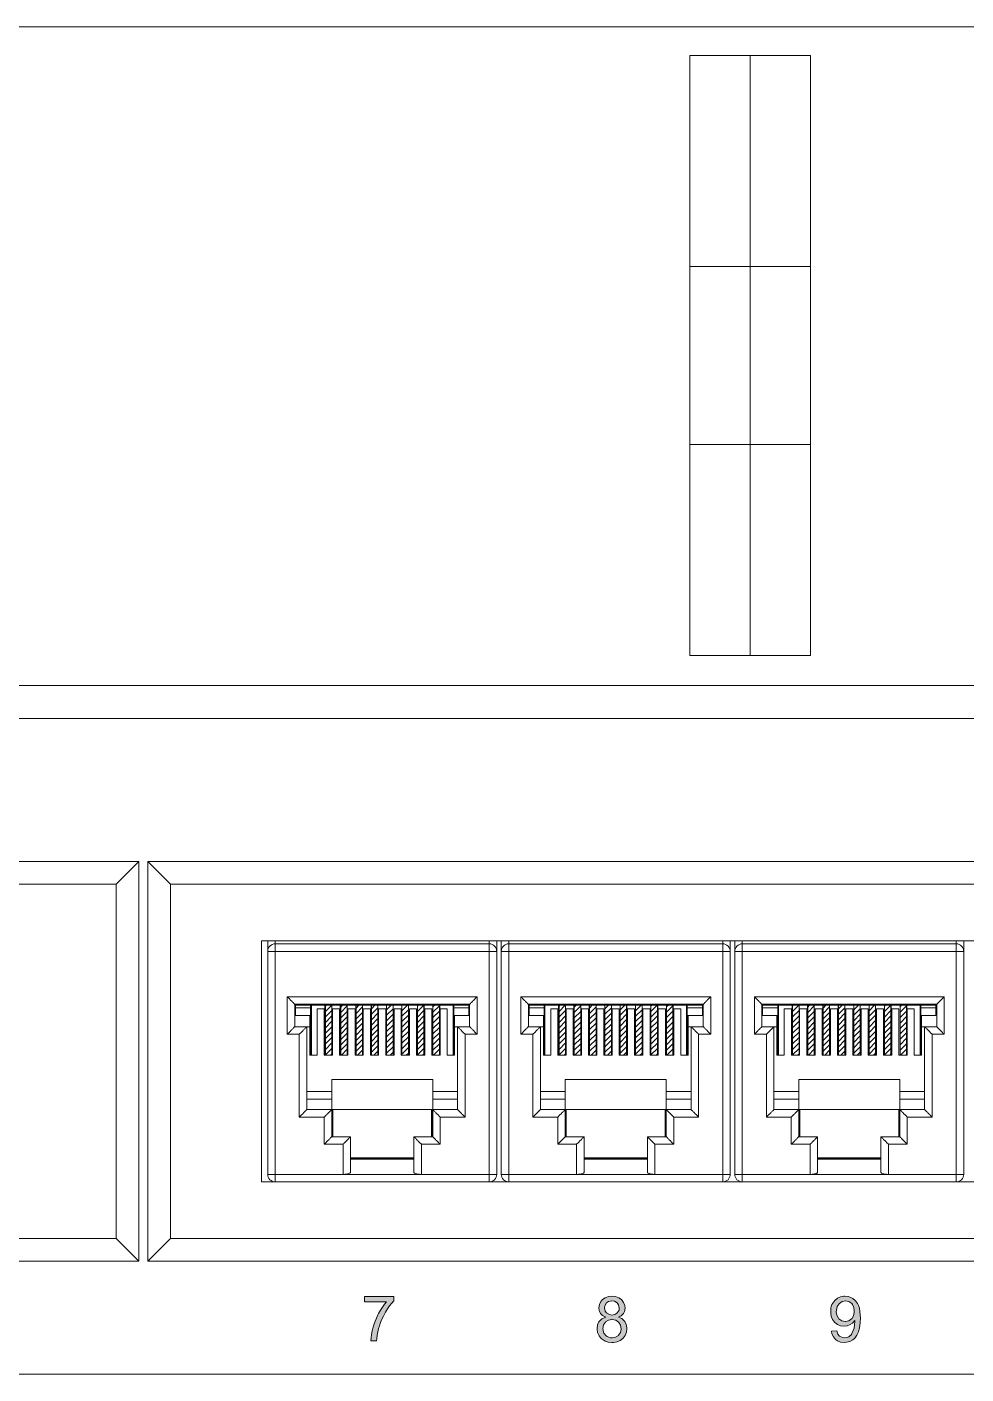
# Model space of a CAD drawing. Header units: metres. Extents: x -42301 to 31628, y -23013 to 30697.
# Drawn here: x -11118 to -10193, y 8387 to 9713 of the extents above; entities that cross this region are included whole.
import ezdxf

# ---------------------------------------------------------------- set-up
doc = ezdxf.new("R2010")
doc.units = ezdxf.units.M
doc.header["$LTSCALE"] = 0.01
doc.header["$MEASUREMENT"] = 0
doc.layers.get('0').update_dxf_attribs({"lineweight": 15})
doc.layers.add('1U - Gestion Cable', color=250, linetype='Continuous', lineweight=5)
doc.layers.add('1U - Patch Panel nº', color=250, linetype='Continuous', lineweight=5)
pattern_1 = [(45, (22532.18873, 105.91026), (-0.166441777, 0.166441777), [])]
pattern_2 = [(45, (22546.55273, 105.91026), (-0.166441777, 0.166441777), [])]
pattern_3 = [(45, (22560.91672, 105.91026), (-0.166441777, 0.166441777), [])]

# ---------------------------------------------------------------- blocks, each defined once
blk = doc.blocks.new('1U - Patch Panel 24P RJ45')
at = {"layer": '1U - Patch Panel nº', "lineweight": 5}
h = blk.add_hatch(dxfattribs=at)
h.set_pattern_fill('ANSI31', color=250, scale=0.074137, style=0)
h.set_pattern_definition(pattern_1)
h.paths.add_polyline_path([(23173.589, 717.034), (23173.276, 717.034), (23173.193, 717.026), (23173.193, 713.968), (23173.589, 713.968)])
h = blk.add_hatch(dxfattribs=at)
h.set_pattern_fill('ANSI31', color=250, scale=0.074137, style=0)
h.set_pattern_definition(pattern_1)
h.paths.add_polyline_path([(23174.532, 717.034), (23174.2, 717.034), (23174.135, 717.029), (23174.135, 713.968), (23174.532, 713.968)])
h.paths.add_polyline_path([(23175.471, 717.034), (23175.073, 717.034), (23175.073, 713.968), (23175.471, 713.968)])
h.paths.add_polyline_path([(23176.415, 717.034), (23176.017, 717.034), (23176.017, 713.968), (23176.415, 713.968)])
h.paths.add_polyline_path([(23177.353, 717.034), (23176.954, 717.034), (23176.954, 713.968), (23177.353, 713.968)])
h.paths.add_polyline_path([(23177.898, 713.968), (23178.298, 713.968), (23178.298, 717.034), (23177.898, 717.034)])
h.paths.add_polyline_path([(23178.846, 713.968), (23179.244, 713.968), (23179.244, 717.034), (23178.846, 717.034)])
h = blk.add_hatch(dxfattribs=at)
h.set_pattern_fill('ANSI31', color=250, scale=0.074137, style=0)
h.set_pattern_definition(pattern_1)
h.paths.add_polyline_path([(23179.805, 713.968), (23180.202, 713.968), (23180.202, 717.033), (23180.177, 717.034), (23179.805, 717.034)])
h = blk.add_hatch(dxfattribs=at)
h.set_pattern_fill('ANSI31', color=250, scale=0.074137, style=0)
h.set_pattern_definition(pattern_2)
h.paths.add_polyline_path([(23187.953, 717.034), (23187.64, 717.034), (23187.557, 717.026), (23187.557, 713.968), (23187.953, 713.968)])
h = blk.add_hatch(dxfattribs=at)
h.set_pattern_fill('ANSI31', color=250, scale=0.074137, style=0)
h.set_pattern_definition(pattern_2)
h.paths.add_polyline_path([(23188.896, 717.034), (23188.564, 717.034), (23188.499, 717.029), (23188.499, 713.968), (23188.896, 713.968)])
h.paths.add_polyline_path([(23189.835, 717.034), (23189.437, 717.034), (23189.437, 713.968), (23189.835, 713.968)])
h.paths.add_polyline_path([(23190.779, 717.034), (23190.381, 717.034), (23190.381, 713.968), (23190.779, 713.968)])
h.paths.add_polyline_path([(23191.717, 717.034), (23191.318, 717.034), (23191.318, 713.968), (23191.717, 713.968)])
h.paths.add_polyline_path([(23192.262, 713.968), (23192.662, 713.968), (23192.662, 717.034), (23192.262, 717.034)])
h.paths.add_polyline_path([(23193.21, 713.968), (23193.608, 713.968), (23193.608, 717.034), (23193.21, 717.034)])
h = blk.add_hatch(dxfattribs=at)
h.set_pattern_fill('ANSI31', color=250, scale=0.074137, style=0)
h.set_pattern_definition(pattern_2)
h.paths.add_polyline_path([(23194.169, 713.968), (23194.566, 713.968), (23194.566, 717.033), (23194.541, 717.034), (23194.169, 717.034)])
h = blk.add_hatch(dxfattribs=at)
h.set_pattern_fill('ANSI31', color=250, scale=0.074137, style=0)
h.set_pattern_definition(pattern_3)
h.paths.add_polyline_path([(23202.317, 717.034), (23202.004, 717.034), (23201.921, 717.026), (23201.921, 713.968), (23202.317, 713.968)])
h = blk.add_hatch(dxfattribs=at)
h.set_pattern_fill('ANSI31', color=250, scale=0.074137, style=0)
h.set_pattern_definition(pattern_3)
h.paths.add_polyline_path([(23203.26, 717.034), (23202.928, 717.034), (23202.863, 717.029), (23202.863, 713.968), (23203.26, 713.968)])
h.paths.add_polyline_path([(23204.199, 717.034), (23203.801, 717.034), (23203.801, 713.968), (23204.199, 713.968)])
h.paths.add_polyline_path([(23205.143, 717.034), (23204.745, 717.034), (23204.745, 713.968), (23205.143, 713.968)])
h.paths.add_polyline_path([(23206.081, 717.034), (23205.682, 717.034), (23205.682, 713.968), (23206.081, 713.968)])
h.paths.add_polyline_path([(23206.626, 713.968), (23207.026, 713.968), (23207.026, 717.034), (23206.626, 717.034)])
h.paths.add_polyline_path([(23207.574, 713.968), (23207.972, 713.968), (23207.972, 717.034), (23207.574, 717.034)])
h = blk.add_hatch(dxfattribs=at)
h.set_pattern_fill('ANSI31', color=250, scale=0.074137, style=0)
h.set_pattern_definition(pattern_3)
h.paths.add_polyline_path([(23208.533, 713.968), (23208.93, 713.968), (23208.93, 717.033), (23208.905, 717.034), (23208.533, 717.034)])
blk.add_hatch(color=250, dxfattribs=at).paths.add_polyline_path([(23176.953, 698.808), (23176.826, 698.652), (23176.702, 698.479), (23176.582, 698.287), (23176.465, 698.082), (23176.422, 698.001), (23176.328, 697.802), (23176.246, 697.6), (23176.171, 697.395), (23176.113, 697.186), (23176.071, 697.017), (23176.025, 696.789), (23175.996, 696.581), (23175.983, 696.392), (23176.334, 696.392), (23176.344, 696.522), (23176.373, 696.743), (23176.412, 696.955), (23176.465, 697.157), (23176.513, 697.32), (23176.585, 697.522), (23176.67, 697.724), (23176.764, 697.922), (23176.868, 698.121), (23176.891, 698.167), (23177.015, 698.372), (23177.142, 698.561), (23177.266, 698.727), (23177.393, 698.87), (23177.393, 699.137), (23175.595, 699.137), (23175.595, 698.808)])
h = blk.add_hatch(color=250, dxfattribs=at)
h.paths.add_polyline_path([(23190.81, 699.142), (23190.591, 699.122), (23190.393, 699.054), (23190.23, 698.936), (23190.132, 698.826), (23190.041, 698.64), (23190.012, 698.425), (23190.028, 698.272), (23190.113, 698.08), (23190.227, 697.966), (23190.429, 697.858), (23190.383, 697.845), (23190.188, 697.754), (23190.038, 697.611), (23190.009, 697.569), (23189.927, 697.38), (23189.898, 697.155), (23189.901, 697.116), (23189.934, 696.904), (23190.018, 696.715), (23190.152, 696.549), (23190.214, 696.494), (23190.386, 696.39), (23190.585, 696.325), (23190.816, 696.305), (23190.907, 696.308), (23191.126, 696.344), (23191.314, 696.426), (23191.477, 696.546), (23191.5, 696.569), (23191.627, 696.738), (23191.705, 696.93), (23191.731, 697.145), (23191.728, 697.191), (23191.692, 697.406), (23191.598, 697.591), (23191.569, 697.627), (23191.412, 697.764), (23191.207, 697.858), (23191.37, 697.94), (23191.516, 698.08), (23191.578, 698.2), (23191.617, 698.415), (23191.601, 698.568), (23191.526, 698.764), (23191.396, 698.933), (23191.233, 699.047), (23191.038, 699.119)])
h.paths.add_polyline_path([(23190.813, 698.862), (23190.96, 698.842), (23191.135, 698.735), (23191.217, 698.624), (23191.282, 698.349), (23191.142, 698.116), (23191.028, 698.034), (23190.816, 697.989), (23190.663, 698.012), (23190.487, 698.116), (23190.406, 698.226), (23190.345, 698.508), (23190.487, 698.738), (23190.601, 698.819)], flags=16)
h.paths.add_polyline_path([(23191.044, 697.666), (23191.233, 697.538), (23191.344, 697.357), (23191.381, 697.133), (23191.337, 696.914), (23191.218, 696.733), (23191.034, 696.621), (23190.772, 696.577), (23190.48, 696.674), (23190.296, 696.903), (23190.248, 697.162), (23190.292, 697.38), (23190.413, 697.559), (23190.595, 697.673), (23190.822, 697.715)], flags=16)
h = blk.add_hatch(color=250, dxfattribs=at)
h.paths.add_polyline_path([(23205.137, 699.141), (23205.079, 699.141), (23204.867, 699.102), (23204.678, 699.018), (23204.515, 698.884), (23204.45, 698.809), (23204.346, 698.633), (23204.284, 698.431), (23204.265, 698.203), (23204.268, 698.116), (23204.304, 697.897), (23204.382, 697.705), (23204.502, 697.542), (23204.512, 697.533), (23204.681, 697.399), (23204.874, 697.321), (23205.085, 697.295), (23205.271, 697.314), (23205.47, 697.396), (23205.613, 697.497), (23205.75, 697.66), (23205.75, 697.591), (23205.74, 697.389), (23205.701, 697.174), (23205.658, 697.031), (23205.574, 696.849), (23205.538, 696.8), (23205.378, 696.657), (23205.316, 696.624), (23205.102, 696.585), (23204.984, 696.598), (23204.802, 696.689), (23204.714, 696.803), (23204.642, 697.025), (23204.313, 696.995), (23204.346, 696.832), (23204.434, 696.64), (23204.564, 696.487), (23204.675, 696.406), (23204.87, 696.328), (23205.095, 696.305), (23205.242, 696.315), (23205.447, 696.367), (23205.632, 696.468), (23205.75, 696.572), (23205.877, 696.741), (23205.974, 696.95), (23206.023, 697.112), (23206.059, 697.314), (23206.082, 697.542), (23206.092, 697.796), (23206.085, 697.976), (23206.066, 698.213), (23206.03, 698.415), (23205.974, 698.581), (23205.922, 698.689), (23205.795, 698.861), (23205.632, 698.995), (23205.551, 699.044), (23205.352, 699.119)])
h.paths.add_polyline_path([(23205.18, 698.861), (23205.385, 698.816), (23205.557, 698.689), (23205.6, 698.633), (23205.685, 698.448), (23205.711, 698.22), (23205.707, 698.145), (23205.662, 697.93), (23205.561, 697.761), (23205.551, 697.754), (23205.378, 697.634), (23205.161, 697.593), (23204.948, 697.64), (23204.758, 697.773), (23204.646, 697.972), (23204.613, 698.194), (23204.62, 698.295), (23204.672, 698.503), (23204.793, 698.689), (23204.978, 698.819)], flags=16)
at = {"color": 250, "linetype": 'Continuous', "lineweight": 5}
for p, q in [((23468.04, 734.668), (23057.508, 734.668)), ((23161.716, 725.864), (23061.539, 725.864)), ((23161.716, 725.864), (23160.326, 724.474)), ((23161.716, 701.306), (23161.716, 725.864)), ((23262.45, 725.864), (23162.272, 725.864)), ((23162.272, 725.864), (23162.272, 701.306)), ((23162.272, 725.864), (23163.662, 724.474)), ((23160.326, 724.474), (23062.929, 724.474)), ((23160.326, 702.696), (23160.326, 724.474)), ((23261.059, 724.474), (23163.662, 724.474)), ((23163.662, 724.474), (23163.662, 702.696)), ((23255.453, 720.999), (23169.269, 720.999)), ((23169.269, 720.999), (23169.269, 706.171)), ((23169.64, 706.635), (23169.64, 720.999)), ((23170.103, 706.171), (23170.103, 720.999)), ((23170.103, 720.813), (23183.262, 720.813)), ((23183.262, 706.171), (23183.262, 720.999)), ((23183.726, 706.635), (23183.726, 720.999)), ((23184.004, 706.635), (23184.004, 720.999)), ((23184.467, 706.171), (23184.467, 720.999)), ((23184.467, 720.813), (23197.626, 720.813)), ((23197.626, 706.171), (23197.626, 720.999)), ((23198.09, 706.635), (23198.09, 720.999)), ((23198.368, 706.635), (23198.368, 720.999)), ((23198.831, 706.171), (23198.831, 720.999)), ((23198.831, 720.813), (23211.99, 720.813)), ((23211.99, 706.171), (23211.99, 720.999)), ((23212.454, 706.635), (23212.454, 720.999)), ((23169.64, 720.35), (23183.726, 720.35)), ((23184.004, 720.35), (23198.09, 720.35)), ((23198.368, 720.35), (23212.454, 720.35)), ((23170.844, 717.558), (23182.521, 717.558)), ((23170.844, 715.253), (23170.844, 717.558)), ((23182.521, 717.558), (23182.521, 715.253)), ((23185.208, 717.558), (23196.885, 717.558)), ((23185.208, 715.253), (23185.208, 717.558)), ((23196.885, 717.558), (23196.885, 715.253)), ((23199.572, 717.558), (23211.249, 717.558)), ((23199.572, 715.253), (23199.572, 717.558)), ((23211.249, 717.558), (23211.249, 715.253)), ((23171.308, 717.095), (23182.058, 717.095)), ((23171.308, 717.095), (23171.308, 717.094)), ((23171.308, 715.716), (23171.308, 717.094)), ((23171.308, 717.034), (23182.057, 717.034)), ((23171.308, 716.82), (23171.354, 716.82)), ((23171.354, 716.41), (23171.354, 717.034)), ((23172.281, 716.874), (23171.354, 716.874)), ((23172.281, 713.968), (23172.281, 717.034)), ((23172.327, 717.034), (23172.327, 713.968)), ((23172.684, 713.968), (23172.684, 716.822)), ((23172.684, 716.822), (23173.119, 716.822)), ((23173.119, 716.818), (23172.684, 716.818)), ((23173.119, 713.968), (23173.119, 716.822)), ((23173.159, 717.034), (23173.159, 713.968)), ((23173.193, 717.034), (23173.193, 713.968)), ((23173.276, 717.034), (23173.193, 717.026)), ((23173.589, 717.034), (23173.589, 713.968)), ((23173.629, 713.968), (23173.629, 716.822)), ((23173.629, 716.822), (23174.065, 716.822)), ((23174.065, 716.818), (23173.629, 716.818)), ((23174.065, 713.968), (23174.065, 716.822)), ((23174.107, 717.034), (23174.107, 713.968)), ((23174.135, 717.034), (23174.135, 713.968)), ((23174.2, 717.034), (23174.135, 717.029)), ((23174.532, 717.034), (23174.532, 713.968)), ((23174.574, 713.968), (23174.574, 716.822)), ((23174.574, 716.822), (23175.01, 716.822)), ((23175.01, 716.818), (23174.574, 716.818)), ((23175.01, 713.968), (23175.01, 716.822)), ((23175.058, 717.034), (23175.058, 713.968)), ((23175.073, 717.034), (23175.073, 713.968)), ((23175.471, 717.034), (23175.471, 713.968)), ((23175.52, 713.968), (23175.52, 716.822)), ((23175.52, 716.822), (23175.955, 716.822)), ((23175.955, 716.818), (23175.52, 716.818)), ((23175.955, 713.968), (23175.955, 716.822)), ((23176.005, 717.034), (23176.005, 713.968)), ((23176.017, 717.034), (23176.017, 713.968)), ((23176.415, 717.034), (23176.415, 713.968)), ((23176.465, 713.968), (23176.465, 716.822)), ((23176.465, 716.822), (23176.9, 716.822)), ((23176.9, 716.818), (23176.465, 716.818)), ((23176.9, 713.968), (23176.9, 716.822)), ((23176.954, 717.034), (23176.954, 713.968)), ((23177.353, 717.034), (23177.353, 713.968)), ((23177.356, 717.034), (23177.356, 713.968)), ((23177.41, 713.968), (23177.41, 716.822)), ((23177.41, 716.822), (23177.846, 716.822)), ((23177.846, 716.818), (23177.41, 716.818)), ((23177.846, 713.968), (23177.846, 716.822)), ((23177.898, 717.034), (23177.898, 713.968)), ((23178.298, 717.034), (23178.298, 713.968)), ((23178.302, 717.034), (23178.302, 713.968)), ((23178.355, 713.968), (23178.355, 716.822)), ((23178.355, 716.822), (23178.791, 716.822)), ((23178.791, 716.818), (23178.355, 716.818)), ((23178.791, 713.968), (23178.791, 716.822)), ((23178.846, 717.034), (23178.846, 713.968)), ((23179.244, 717.034), (23179.244, 713.968)), ((23179.264, 717.034), (23179.264, 713.968)), ((23179.301, 713.968), (23179.301, 716.822)), ((23179.301, 716.822), (23179.736, 716.822)), ((23179.736, 716.818), (23179.301, 716.818)), ((23179.736, 713.968), (23179.736, 716.822)), ((23179.805, 717.034), (23179.805, 713.968)), ((23180.202, 717.033), (23180.177, 717.034)), ((23180.202, 717.036), (23180.202, 717.033)), ((23180.202, 717.034), (23180.202, 713.968)), ((23180.224, 717.034), (23180.224, 713.968)), ((23180.246, 713.968), (23180.246, 716.822)), ((23180.246, 716.822), (23180.681, 716.822)), ((23180.681, 716.818), (23180.246, 716.818)), ((23180.681, 713.968), (23180.681, 716.822)), ((23181.038, 713.968), (23181.038, 717.034)), ((23181.084, 713.968), (23181.084, 717.034)), ((23181.084, 716.874), (23182.011, 716.874)), ((23182.011, 716.41), (23182.011, 717.034)), ((23182.057, 716.82), (23182.011, 716.82)), ((23182.058, 717.095), (23182.057, 717.094)), ((23182.057, 717.094), (23182.057, 715.716)), ((23185.672, 717.095), (23196.422, 717.095)), ((23185.672, 717.095), (23185.672, 717.094)), ((23185.672, 715.716), (23185.672, 717.094)), ((23185.672, 717.034), (23196.421, 717.034)), ((23185.672, 716.82), (23185.718, 716.82)), ((23185.718, 716.41), (23185.718, 717.034)), ((23186.645, 716.874), (23185.718, 716.874)), ((23186.645, 713.968), (23186.645, 717.034)), ((23186.691, 717.034), (23186.691, 713.968)), ((23187.048, 713.968), (23187.048, 716.822)), ((23187.048, 716.822), (23187.483, 716.822)), ((23187.483, 716.818), (23187.048, 716.818)), ((23187.483, 713.968), (23187.483, 716.822)), ((23187.523, 717.034), (23187.523, 713.968)), ((23187.557, 717.034), (23187.557, 713.968)), ((23187.64, 717.034), (23187.557, 717.026)), ((23187.953, 717.034), (23187.953, 713.968)), ((23187.993, 713.968), (23187.993, 716.822)), ((23187.993, 716.822), (23188.429, 716.822)), ((23188.429, 716.818), (23187.993, 716.818)), ((23188.429, 713.968), (23188.429, 716.822)), ((23188.471, 717.034), (23188.471, 713.968)), ((23188.499, 717.034), (23188.499, 713.968)), ((23188.564, 717.034), (23188.499, 717.029)), ((23188.896, 717.034), (23188.896, 713.968)), ((23188.938, 713.968), (23188.938, 716.822)), ((23188.938, 716.822), (23189.374, 716.822)), ((23189.374, 716.818), (23188.938, 716.818)), ((23189.374, 713.968), (23189.374, 716.822)), ((23189.422, 717.034), (23189.422, 713.968)), ((23189.437, 717.034), (23189.437, 713.968)), ((23189.835, 717.034), (23189.835, 713.968)), ((23189.884, 713.968), (23189.884, 716.822)), ((23189.884, 716.822), (23190.319, 716.822)), ((23190.319, 716.818), (23189.884, 716.818)), ((23190.319, 713.968), (23190.319, 716.822)), ((23190.369, 717.034), (23190.369, 713.968)), ((23190.381, 717.034), (23190.381, 713.968)), ((23190.779, 717.034), (23190.779, 713.968)), ((23190.829, 713.968), (23190.829, 716.822)), ((23190.829, 716.822), (23191.264, 716.822)), ((23191.264, 716.818), (23190.829, 716.818)), ((23191.264, 713.968), (23191.264, 716.822)), ((23191.318, 717.034), (23191.318, 713.968)), ((23191.717, 717.034), (23191.717, 713.968)), ((23191.72, 717.034), (23191.72, 713.968)), ((23191.774, 716.822), (23192.21, 716.822)), ((23191.774, 713.968), (23191.774, 716.822)), ((23192.21, 716.818), (23191.774, 716.818)), ((23192.21, 713.968), (23192.21, 716.822)), ((23192.262, 717.034), (23192.262, 713.968)), ((23192.662, 717.034), (23192.662, 713.968)), ((23192.666, 717.034), (23192.666, 713.968)), ((23192.719, 713.968), (23192.719, 716.822)), ((23192.719, 716.822), (23193.155, 716.822)), ((23193.155, 716.818), (23192.719, 716.818)), ((23193.155, 713.968), (23193.155, 716.822)), ((23193.21, 717.034), (23193.21, 713.968)), ((23193.608, 717.034), (23193.608, 713.968)), ((23193.628, 717.034), (23193.628, 713.968)), ((23193.665, 713.968), (23193.665, 716.822)), ((23193.665, 716.822), (23194.1, 716.822)), ((23194.1, 716.818), (23193.665, 716.818)), ((23194.1, 713.968), (23194.1, 716.822)), ((23194.169, 717.034), (23194.169, 713.968)), ((23194.566, 717.033), (23194.541, 717.034)), ((23194.566, 717.036), (23194.566, 717.033)), ((23194.566, 717.034), (23194.566, 713.968)), ((23194.588, 717.034), (23194.588, 713.968)), ((23194.61, 713.968), (23194.61, 716.822)), ((23194.61, 716.822), (23195.045, 716.822)), ((23195.045, 716.818), (23194.61, 716.818)), ((23195.045, 713.968), (23195.045, 716.822)), ((23195.402, 713.968), (23195.402, 717.034)), ((23195.448, 713.968), (23195.448, 717.034)), ((23195.448, 716.874), (23196.375, 716.874)), ((23196.375, 716.41), (23196.375, 717.034)), ((23196.421, 716.82), (23196.375, 716.82)), ((23196.422, 717.095), (23196.421, 717.094)), ((23196.421, 717.094), (23196.421, 715.716)), ((23200.035, 717.095), (23210.786, 717.095)), ((23200.035, 717.095), (23200.036, 717.094)), ((23200.036, 715.716), (23200.036, 717.094)), ((23200.036, 717.034), (23210.785, 717.034)), ((23200.036, 716.82), (23200.082, 716.82)), ((23200.082, 716.41), (23200.082, 717.034)), ((23201.009, 716.874), (23200.082, 716.874)), ((23201.009, 713.968), (23201.009, 717.034)), ((23201.055, 717.034), (23201.055, 713.968)), ((23201.412, 713.968), (23201.412, 716.822)), ((23201.412, 716.822), (23201.847, 716.822)), ((23201.847, 716.818), (23201.412, 716.818)), ((23201.847, 713.968), (23201.847, 716.822)), ((23201.887, 717.034), (23201.887, 713.968)), ((23201.921, 717.034), (23201.921, 713.968)), ((23202.004, 717.034), (23201.921, 717.026)), ((23202.317, 717.034), (23202.317, 713.968)), ((23202.357, 716.822), (23202.793, 716.822)), ((23202.357, 713.968), (23202.357, 716.822)), ((23202.793, 716.818), (23202.357, 716.818)), ((23202.793, 713.968), (23202.793, 716.822)), ((23202.835, 717.034), (23202.835, 713.968)), ((23202.863, 717.034), (23202.863, 713.968)), ((23202.928, 717.034), (23202.863, 717.029)), ((23203.26, 717.034), (23203.26, 713.968)), ((23203.302, 713.968), (23203.302, 716.822)), ((23203.302, 716.822), (23203.738, 716.822)), ((23203.738, 716.818), (23203.302, 716.818)), ((23203.738, 713.968), (23203.738, 716.822)), ((23203.786, 717.034), (23203.786, 713.968)), ((23203.801, 717.034), (23203.801, 713.968)), ((23204.199, 717.034), (23204.199, 713.968)), ((23204.248, 713.968), (23204.248, 716.822)), ((23204.248, 716.822), (23204.683, 716.822)), ((23204.683, 716.818), (23204.248, 716.818)), ((23204.683, 713.968), (23204.683, 716.822)), ((23204.733, 717.034), (23204.733, 713.968)), ((23204.745, 717.034), (23204.745, 713.968)), ((23205.143, 717.034), (23205.143, 713.968)), ((23205.193, 713.968), (23205.193, 716.822)), ((23205.193, 716.822), (23205.628, 716.822)), ((23205.628, 716.818), (23205.193, 716.818)), ((23205.628, 713.968), (23205.628, 716.822)), ((23205.682, 717.034), (23205.682, 713.968)), ((23206.081, 717.034), (23206.081, 713.968)), ((23206.084, 717.034), (23206.084, 713.968)), ((23206.138, 713.968), (23206.138, 716.822)), ((23206.138, 716.822), (23206.574, 716.822)), ((23206.574, 716.818), (23206.138, 716.818)), ((23206.574, 713.968), (23206.574, 716.822)), ((23206.626, 717.034), (23206.626, 713.968)), ((23207.026, 717.034), (23207.026, 713.968)), ((23207.03, 717.034), (23207.03, 713.968)), ((23207.083, 713.968), (23207.083, 716.822)), ((23207.083, 716.822), (23207.519, 716.822)), ((23207.519, 716.818), (23207.083, 716.818)), ((23207.519, 713.968), (23207.519, 716.822)), ((23207.574, 717.034), (23207.574, 713.968)), ((23207.972, 717.034), (23207.972, 713.968)), ((23207.992, 717.034), (23207.992, 713.968)), ((23208.029, 713.968), (23208.029, 716.822)), ((23208.029, 716.822), (23208.464, 716.822)), ((23208.464, 716.818), (23208.029, 716.818)), ((23208.464, 713.968), (23208.464, 716.822)), ((23208.533, 717.034), (23208.533, 713.968)), ((23208.93, 717.033), (23208.905, 717.034)), ((23208.93, 717.036), (23208.93, 717.033)), ((23208.93, 717.034), (23208.93, 713.968)), ((23208.952, 717.034), (23208.952, 713.968)), ((23208.974, 713.968), (23208.974, 716.822)), ((23208.974, 716.822), (23209.409, 716.822)), ((23209.409, 716.818), (23208.974, 716.818)), ((23209.409, 713.968), (23209.409, 716.822)), ((23209.766, 713.968), (23209.766, 717.034)), ((23209.812, 713.968), (23209.812, 717.034)), ((23209.812, 716.874), (23210.739, 716.874)), ((23210.739, 716.41), (23210.739, 717.034)), ((23210.785, 716.82), (23210.739, 716.82)), ((23210.786, 717.095), (23210.785, 717.094)), ((23210.785, 717.094), (23210.785, 715.716)), ((23171.308, 715.716), (23172.234, 715.716)), ((23172.281, 716.41), (23171.354, 716.41)), ((23172.049, 710.619), (23172.049, 715.716)), ((23172.234, 716.41), (23172.234, 713.968)), ((23182.011, 716.41), (23181.084, 716.41)), ((23181.131, 716.41), (23181.131, 713.968)), ((23182.057, 715.716), (23181.131, 715.716)), ((23181.316, 715.716), (23181.316, 710.619)), ((23185.672, 715.716), (23186.598, 715.716)), ((23186.645, 716.41), (23185.718, 716.41)), ((23186.413, 710.619), (23186.413, 715.716)), ((23186.598, 716.41), (23186.598, 713.968)), ((23196.375, 716.41), (23195.448, 716.41)), ((23195.495, 716.41), (23195.495, 713.968)), ((23196.421, 715.716), (23195.495, 715.716)), ((23195.68, 715.716), (23195.68, 710.619)), ((23200.036, 715.716), (23200.962, 715.716)), ((23201.009, 716.41), (23200.082, 716.41)), ((23200.777, 710.619), (23200.777, 715.716)), ((23200.962, 716.41), (23200.962, 713.968)), ((23210.739, 716.41), (23209.812, 716.41)), ((23209.859, 716.41), (23209.859, 713.968)), ((23210.785, 715.716), (23209.859, 715.716)), ((23210.044, 715.716), (23210.044, 710.619)), ((23171.586, 715.253), (23170.844, 715.253)), ((23171.586, 710.156), (23171.586, 715.253)), ((23181.779, 715.253), (23181.779, 710.156)), ((23182.521, 715.253), (23181.779, 715.253)), ((23185.95, 715.253), (23185.208, 715.253)), ((23185.95, 710.156), (23185.95, 715.253)), ((23196.143, 715.253), (23196.143, 710.156)), ((23196.885, 715.253), (23196.143, 715.253)), ((23200.314, 715.253), (23199.572, 715.253)), ((23200.314, 710.156), (23200.314, 715.253)), ((23210.507, 715.253), (23210.507, 710.156)), ((23211.249, 715.253), (23210.507, 715.253)), ((23172.684, 713.968), (23172.234, 713.968)), ((23173.629, 713.968), (23173.119, 713.968)), ((23174.574, 713.968), (23174.065, 713.968)), ((23175.52, 713.968), (23175.01, 713.968)), ((23176.465, 713.968), (23175.955, 713.968)), ((23177.41, 713.968), (23176.9, 713.968)), ((23178.355, 713.968), (23177.846, 713.968)), ((23179.301, 713.968), (23178.791, 713.968)), ((23180.246, 713.968), (23179.736, 713.968)), ((23181.131, 713.968), (23180.681, 713.968)), ((23187.048, 713.968), (23186.598, 713.968)), ((23187.993, 713.968), (23187.483, 713.968)), ((23188.938, 713.968), (23188.429, 713.968)), ((23189.884, 713.968), (23189.374, 713.968)), ((23190.829, 713.968), (23190.319, 713.968)), ((23191.774, 713.968), (23191.264, 713.968)), ((23192.719, 713.968), (23192.21, 713.968)), ((23193.665, 713.968), (23193.155, 713.968)), ((23194.61, 713.968), (23194.1, 713.968)), ((23195.495, 713.968), (23195.045, 713.968)), ((23201.412, 713.968), (23200.962, 713.968)), ((23202.357, 713.968), (23201.847, 713.968)), ((23203.302, 713.968), (23202.793, 713.968)), ((23204.248, 713.968), (23203.738, 713.968)), ((23205.193, 713.968), (23204.683, 713.968)), ((23206.138, 713.968), (23205.628, 713.968)), ((23207.083, 713.968), (23206.574, 713.968)), ((23208.029, 713.968), (23207.519, 713.968)), ((23208.974, 713.968), (23208.464, 713.968)), ((23209.859, 713.968), (23209.409, 713.968)), ((23173.578, 708.951), (23173.578, 712.473)), ((23179.787, 712.473), (23173.578, 712.473)), ((23179.787, 708.951), (23179.787, 712.473)), ((23194.151, 712.473), (23187.942, 712.473)), ((23187.942, 708.951), (23187.942, 712.473)), ((23194.151, 708.951), (23194.151, 712.473)), ((23208.515, 712.473), (23202.306, 712.473)), ((23202.306, 708.951), (23202.306, 712.473)), ((23208.515, 708.951), (23208.515, 712.473)), ((23173.578, 711.731), (23172.049, 711.731)), ((23181.316, 711.731), (23179.787, 711.731)), ((23187.942, 711.731), (23186.413, 711.731)), ((23195.68, 711.731), (23194.151, 711.731)), ((23202.306, 711.731), (23200.777, 711.731)), ((23210.044, 711.731), (23208.515, 711.731)), ((23173.578, 711.268), (23172.049, 711.268)), ((23181.316, 711.268), (23179.787, 711.268)), ((23187.942, 711.268), (23186.413, 711.268)), ((23195.68, 711.268), (23194.151, 711.268)), ((23202.306, 711.268), (23200.777, 711.268)), ((23210.044, 711.268), (23208.515, 711.268)), ((23173.115, 710.156), (23171.586, 710.156)), ((23181.316, 710.619), (23172.049, 710.619)), ((23173.115, 708.488), (23173.115, 710.156)), ((23173.596, 710.619), (23173.596, 708.951)), ((23173.643, 710.619), (23173.643, 708.951)), ((23179.722, 708.951), (23179.722, 710.619)), ((23179.769, 708.951), (23179.769, 710.619)), ((23181.779, 710.156), (23180.25, 710.156)), ((23180.25, 710.156), (23180.25, 708.488)), ((23187.479, 710.156), (23185.95, 710.156)), ((23195.68, 710.619), (23186.413, 710.619)), ((23187.479, 708.488), (23187.479, 710.156)), ((23187.96, 710.619), (23187.96, 708.951)), ((23188.007, 710.619), (23188.007, 708.951)), ((23194.086, 708.951), (23194.086, 710.619)), ((23194.133, 708.951), (23194.133, 710.619)), ((23194.614, 710.156), (23194.614, 708.488)), ((23196.143, 710.156), (23194.614, 710.156)), ((23201.843, 710.156), (23200.314, 710.156)), ((23210.044, 710.619), (23200.777, 710.619)), ((23201.843, 708.488), (23201.843, 710.156)), ((23202.324, 710.619), (23202.324, 708.951)), ((23202.371, 710.619), (23202.371, 708.951)), ((23208.45, 708.951), (23208.45, 710.619)), ((23208.497, 708.951), (23208.497, 710.619)), ((23208.978, 710.156), (23208.978, 708.488)), ((23210.507, 710.156), (23208.978, 710.156)), ((23174.273, 708.488), (23173.115, 708.488)), ((23174.736, 708.951), (23173.578, 708.951)), ((23174.273, 708.488), (23174.273, 706.635)), ((23174.736, 708.951), (23174.736, 706.771)), ((23178.629, 706.771), (23178.629, 708.951)), ((23179.787, 708.951), (23178.629, 708.951)), ((23179.092, 706.635), (23179.092, 708.488)), ((23180.25, 708.488), (23179.092, 708.488)), ((23188.637, 708.488), (23187.479, 708.488)), ((23189.1, 708.951), (23187.942, 708.951)), ((23188.637, 708.488), (23188.637, 706.635)), ((23189.1, 708.951), (23189.1, 706.771)), ((23192.993, 706.771), (23192.993, 708.951)), ((23194.151, 708.951), (23192.993, 708.951)), ((23193.456, 706.635), (23193.456, 708.488)), ((23194.614, 708.488), (23193.456, 708.488)), ((23203.001, 708.488), (23201.843, 708.488)), ((23203.464, 708.951), (23202.306, 708.951)), ((23203.001, 708.488), (23203.001, 706.635)), ((23203.464, 708.951), (23203.464, 706.771)), ((23207.357, 706.771), (23207.357, 708.951)), ((23208.515, 708.951), (23207.357, 708.951)), ((23207.82, 706.635), (23207.82, 708.488)), ((23208.978, 708.488), (23207.82, 708.488)), ((23174.736, 707.654), (23178.629, 707.654)), ((23174.736, 707.608), (23178.629, 707.608)), ((23174.736, 707.561), (23178.629, 707.561)), ((23189.1, 707.654), (23192.993, 707.654)), ((23189.1, 707.608), (23192.993, 707.608)), ((23189.1, 707.561), (23192.993, 707.561)), ((23203.464, 707.654), (23207.357, 707.654)), ((23203.464, 707.608), (23207.357, 707.608)), ((23203.464, 707.561), (23207.357, 707.561)), ((23169.64, 706.635), (23183.726, 706.635)), ((23184.004, 706.635), (23198.09, 706.635)), ((23198.368, 706.635), (23212.454, 706.635)), ((23169.269, 706.171), (23255.453, 706.171)), ((23062.929, 702.696), (23160.326, 702.696)), ((23161.716, 701.306), (23160.326, 702.696)), ((23162.272, 701.306), (23163.662, 702.696)), ((23163.662, 702.696), (23261.059, 702.696)), ((23061.539, 701.306), (23161.716, 701.306)), ((23162.272, 701.306), (23262.45, 701.306)), ((23463.87, 694.356), (23061.678, 694.356))]:
    blk.add_line(p, q, dxfattribs=at)
for centre, start, end in [((23170.103, 720.35), 90, 180), ((23183.262, 720.35), 0, 90), ((23184.467, 720.35), 90, 180), ((23197.626, 720.35), 0, 90), ((23198.831, 720.35), 90, 180), ((23211.99, 720.35), 0, 90), ((23170.103, 706.635), 180, 270), ((23183.262, 706.635), 270, 0), ((23184.467, 706.635), 180, 270), ((23197.626, 706.635), 270, 0), ((23198.831, 706.635), 180, 270), ((23211.99, 706.635), 270, 0)]:
    blk.add_arc(centre, 0.463, start, end, dxfattribs=at)
for points, start_tangent, end_tangent in [([(23171.308, 717.095), (23171.291, 717.111), (23171.253, 717.149), (23171.2, 717.202), (23171.137, 717.265), (23171.068, 717.334), (23170.994, 717.408), (23170.919, 717.483), (23170.844, 717.558)], (-0.707107, 0.707107), (-0.707107, 0.707107)), ([(23182.058, 717.095), (23182.074, 717.111), (23182.112, 717.149), (23182.165, 717.202), (23182.228, 717.265), (23182.298, 717.334), (23182.371, 717.408), (23182.446, 717.483), (23182.521, 717.558)], (0.707107, 0.707107), (0.707107, 0.707107)), ([(23185.672, 717.095), (23185.655, 717.111), (23185.617, 717.149), (23185.564, 717.202), (23185.501, 717.265), (23185.432, 717.334), (23185.358, 717.408), (23185.283, 717.483), (23185.208, 717.558)], (-0.707107, 0.707107), (-0.707107, 0.707107)), ([(23196.422, 717.095), (23196.438, 717.111), (23196.476, 717.149), (23196.529, 717.202), (23196.592, 717.265), (23196.662, 717.334), (23196.735, 717.408), (23196.81, 717.483), (23196.885, 717.558)], (0.707107, 0.707107), (0.707107, 0.707107)), ([(23200.035, 717.095), (23200.019, 717.111), (23199.981, 717.149), (23199.928, 717.202), (23199.865, 717.265), (23199.796, 717.334), (23199.722, 717.408), (23199.647, 717.483), (23199.572, 717.558)], (-0.707107, 0.707107), (-0.707107, 0.707107)), ([(23210.786, 717.095), (23210.802, 717.111), (23210.84, 717.149), (23210.893, 717.202), (23210.956, 717.265), (23211.026, 717.334), (23211.099, 717.408), (23211.174, 717.483), (23211.249, 717.558)], (0.707107, 0.707107), (0.707107, 0.707107)), ([(23170.844, 715.253), (23170.92, 715.328), (23170.996, 715.405), (23171.07, 715.479), (23171.141, 715.549), (23171.204, 715.612), (23171.256, 715.665), (23171.293, 715.702), (23171.308, 715.716)], (0.707107, 0.707107), (0.707107, 0.707107)), ([(23171.586, 715.253), (23171.661, 715.328), (23171.737, 715.405), (23171.812, 715.479), (23171.882, 715.549), (23171.945, 715.612), (23171.998, 715.665), (23172.035, 715.702), (23172.049, 715.716)], (0.707107, 0.707107), (0.707107, 0.707107)), ([(23181.779, 715.253), (23181.704, 715.328), (23181.628, 715.405), (23181.553, 715.479), (23181.483, 715.549), (23181.42, 715.612), (23181.367, 715.665), (23181.33, 715.702), (23181.316, 715.716)], (-0.707107, 0.707107), (-0.707107, 0.707107)), ([(23182.521, 715.253), (23182.445, 715.328), (23182.369, 715.405), (23182.295, 715.479), (23182.225, 715.549), (23182.161, 715.612), (23182.109, 715.665), (23182.072, 715.702), (23182.057, 715.716)], (-0.707107, 0.707107), (-0.707107, 0.707107)), ([(23185.208, 715.253), (23185.284, 715.328), (23185.36, 715.405), (23185.434, 715.479), (23185.505, 715.549), (23185.568, 715.612), (23185.62, 715.665), (23185.657, 715.702), (23185.672, 715.716)], (0.707107, 0.707107), (0.707107, 0.707107)), ([(23185.95, 715.253), (23186.025, 715.328), (23186.101, 715.405), (23186.176, 715.479), (23186.246, 715.549), (23186.309, 715.612), (23186.362, 715.665), (23186.399, 715.702), (23186.413, 715.716)], (0.707107, 0.707107), (0.707107, 0.707107)), ([(23196.143, 715.253), (23196.068, 715.328), (23195.992, 715.405), (23195.917, 715.479), (23195.847, 715.549), (23195.784, 715.612), (23195.731, 715.665), (23195.694, 715.702), (23195.68, 715.716)], (-0.707107, 0.707107), (-0.707107, 0.707107)), ([(23196.885, 715.253), (23196.809, 715.328), (23196.733, 715.405), (23196.659, 715.479), (23196.589, 715.549), (23196.525, 715.612), (23196.473, 715.665), (23196.436, 715.702), (23196.421, 715.716)], (-0.707107, 0.707107), (-0.707107, 0.707107)), ([(23199.572, 715.253), (23199.648, 715.328), (23199.724, 715.405), (23199.798, 715.479), (23199.869, 715.549), (23199.932, 715.612), (23199.984, 715.665), (23200.021, 715.702), (23200.036, 715.716)], (0.707107, 0.707107), (0.707107, 0.707107)), ([(23200.314, 715.253), (23200.389, 715.328), (23200.465, 715.405), (23200.54, 715.479), (23200.61, 715.549), (23200.673, 715.612), (23200.726, 715.665), (23200.763, 715.702), (23200.777, 715.716)], (0.707107, 0.707107), (0.707107, 0.707107)), ([(23210.507, 715.253), (23210.432, 715.328), (23210.356, 715.405), (23210.281, 715.479), (23210.211, 715.549), (23210.148, 715.612), (23210.095, 715.665), (23210.058, 715.702), (23210.044, 715.716)], (-0.707107, 0.707107), (-0.707107, 0.707107)), ([(23211.249, 715.253), (23211.173, 715.328), (23211.097, 715.405), (23211.023, 715.479), (23210.953, 715.549), (23210.889, 715.612), (23210.837, 715.665), (23210.8, 715.702), (23210.785, 715.716)], (-0.707107, 0.707107), (-0.707107, 0.707107)), ([(23171.586, 710.156), (23171.661, 710.231), (23171.737, 710.308), (23171.812, 710.382), (23171.882, 710.452), (23171.945, 710.515), (23171.998, 710.568), (23172.035, 710.605), (23172.049, 710.619)], (0.707107, 0.707107), (0.707107, 0.707107)), ([(23173.115, 710.156), (23173.19, 710.231), (23173.266, 710.308), (23173.341, 710.382), (23173.411, 710.452), (23173.474, 710.515), (23173.527, 710.568), (23173.564, 710.605), (23173.578, 710.619)], (0.707107, 0.707107), (0.707107, 0.707107)), ([(23180.25, 710.156), (23180.175, 710.231), (23180.099, 710.308), (23180.024, 710.382), (23179.954, 710.452), (23179.891, 710.515), (23179.838, 710.568), (23179.801, 710.605), (23179.787, 710.619)], (-0.707107, 0.707107), (-0.707107, 0.707107)), ([(23181.779, 710.156), (23181.704, 710.231), (23181.628, 710.308), (23181.553, 710.382), (23181.483, 710.452), (23181.42, 710.515), (23181.367, 710.568), (23181.33, 710.605), (23181.316, 710.619)], (-0.707107, 0.707107), (-0.707107, 0.707107)), ([(23185.95, 710.156), (23186.025, 710.231), (23186.101, 710.308), (23186.176, 710.382), (23186.246, 710.452), (23186.309, 710.515), (23186.362, 710.568), (23186.399, 710.605), (23186.413, 710.619)], (0.707107, 0.707107), (0.707107, 0.707107)), ([(23187.479, 710.156), (23187.554, 710.231), (23187.63, 710.308), (23187.705, 710.382), (23187.775, 710.452), (23187.838, 710.515), (23187.891, 710.568), (23187.928, 710.605), (23187.942, 710.619)], (0.707107, 0.707107), (0.707107, 0.707107)), ([(23194.614, 710.156), (23194.539, 710.231), (23194.463, 710.308), (23194.388, 710.382), (23194.318, 710.452), (23194.255, 710.515), (23194.202, 710.568), (23194.165, 710.605), (23194.151, 710.619)], (-0.707107, 0.707107), (-0.707107, 0.707107)), ([(23196.143, 710.156), (23196.068, 710.231), (23195.992, 710.308), (23195.917, 710.382), (23195.847, 710.452), (23195.784, 710.515), (23195.731, 710.568), (23195.694, 710.605), (23195.68, 710.619)], (-0.707107, 0.707107), (-0.707107, 0.707107)), ([(23200.314, 710.156), (23200.389, 710.231), (23200.465, 710.308), (23200.54, 710.382), (23200.61, 710.452), (23200.673, 710.515), (23200.726, 710.568), (23200.763, 710.605), (23200.777, 710.619)], (0.707107, 0.707107), (0.707107, 0.707107)), ([(23201.843, 710.156), (23201.918, 710.231), (23201.994, 710.308), (23202.069, 710.382), (23202.139, 710.452), (23202.202, 710.515), (23202.255, 710.568), (23202.292, 710.605), (23202.306, 710.619)], (0.707107, 0.707107), (0.707107, 0.707107)), ([(23208.978, 710.156), (23208.903, 710.231), (23208.827, 710.308), (23208.752, 710.382), (23208.682, 710.452), (23208.619, 710.515), (23208.566, 710.568), (23208.529, 710.605), (23208.515, 710.619)], (-0.707107, 0.707107), (-0.707107, 0.707107)), ([(23210.507, 710.156), (23210.432, 710.231), (23210.356, 710.308), (23210.281, 710.382), (23210.211, 710.452), (23210.148, 710.515), (23210.095, 710.568), (23210.058, 710.605), (23210.044, 710.619)], (-0.707107, 0.707107), (-0.707107, 0.707107)), ([(23173.115, 708.488), (23173.19, 708.563), (23173.266, 708.64), (23173.341, 708.714), (23173.411, 708.784), (23173.474, 708.847), (23173.527, 708.9), (23173.564, 708.937), (23173.578, 708.951)], (0.707107, 0.707107), (0.707107, 0.707107)), ([(23174.273, 708.488), (23174.348, 708.563), (23174.425, 708.64), (23174.499, 708.714), (23174.569, 708.784), (23174.633, 708.847), (23174.685, 708.9), (23174.722, 708.937), (23174.736, 708.951)], (0.707107, 0.707107), (0.707107, 0.707107)), ([(23179.092, 708.488), (23179.017, 708.563), (23178.94, 708.64), (23178.866, 708.714), (23178.796, 708.784), (23178.733, 708.847), (23178.68, 708.9), (23178.643, 708.937), (23178.629, 708.951)], (-0.707107, 0.707107), (-0.707107, 0.707107)), ([(23180.25, 708.488), (23180.175, 708.563), (23180.099, 708.64), (23180.024, 708.714), (23179.954, 708.784), (23179.891, 708.847), (23179.838, 708.9), (23179.801, 708.937), (23179.787, 708.951)], (-0.707107, 0.707107), (-0.707107, 0.707107)), ([(23187.479, 708.488), (23187.554, 708.563), (23187.63, 708.64), (23187.705, 708.714), (23187.775, 708.784), (23187.838, 708.847), (23187.891, 708.9), (23187.928, 708.937), (23187.942, 708.951)], (0.707107, 0.707107), (0.707107, 0.707107)), ([(23188.637, 708.488), (23188.712, 708.563), (23188.789, 708.64), (23188.863, 708.714), (23188.933, 708.784), (23188.997, 708.847), (23189.049, 708.9), (23189.086, 708.937), (23189.1, 708.951)], (0.707107, 0.707107), (0.707107, 0.707107)), ([(23193.456, 708.488), (23193.381, 708.563), (23193.304, 708.64), (23193.23, 708.714), (23193.16, 708.784), (23193.097, 708.847), (23193.044, 708.9), (23193.007, 708.937), (23192.993, 708.951)], (-0.707107, 0.707107), (-0.707107, 0.707107)), ([(23194.614, 708.488), (23194.539, 708.563), (23194.463, 708.64), (23194.388, 708.714), (23194.318, 708.784), (23194.255, 708.847), (23194.202, 708.9), (23194.165, 708.937), (23194.151, 708.951)], (-0.707107, 0.707107), (-0.707107, 0.707107)), ([(23201.843, 708.488), (23201.918, 708.563), (23201.994, 708.64), (23202.069, 708.714), (23202.139, 708.784), (23202.202, 708.847), (23202.255, 708.9), (23202.292, 708.937), (23202.306, 708.951)], (0.707107, 0.707107), (0.707107, 0.707107)), ([(23203.001, 708.488), (23203.076, 708.563), (23203.153, 708.64), (23203.227, 708.714), (23203.297, 708.784), (23203.361, 708.847), (23203.413, 708.9), (23203.45, 708.937), (23203.464, 708.951)], (0.707107, 0.707107), (0.707107, 0.707107)), ([(23207.82, 708.488), (23207.745, 708.563), (23207.668, 708.64), (23207.594, 708.714), (23207.524, 708.784), (23207.461, 708.847), (23207.408, 708.9), (23207.371, 708.937), (23207.357, 708.951)], (-0.707107, 0.707107), (-0.707107, 0.707107)), ([(23208.978, 708.488), (23208.903, 708.563), (23208.827, 708.64), (23208.752, 708.714), (23208.682, 708.784), (23208.619, 708.847), (23208.566, 708.9), (23208.529, 708.937), (23208.515, 708.951)], (-0.707107, 0.707107), (-0.707107, 0.707107)), ([(23174.736, 706.771), (23174.721, 706.735), (23174.673, 706.702), (23174.599, 706.674), (23174.502, 706.652), (23174.39, 706.639), (23174.273, 706.635)], (0, -1), (-1, 0)), ([(23179.092, 706.635), (23178.976, 706.639), (23178.863, 706.652), (23178.766, 706.674), (23178.692, 706.702), (23178.645, 706.735), (23178.629, 706.771)], (-1, 0), (0, 1)), ([(23189.1, 706.771), (23189.085, 706.735), (23189.037, 706.702), (23188.963, 706.674), (23188.866, 706.652), (23188.754, 706.639), (23188.637, 706.635)], (0, -1), (-1, 0)), ([(23193.456, 706.635), (23193.34, 706.639), (23193.227, 706.652), (23193.13, 706.674), (23193.056, 706.702), (23193.009, 706.735), (23192.993, 706.771)], (-1, 0), (0, 1)), ([(23203.464, 706.771), (23203.449, 706.735), (23203.401, 706.702), (23203.327, 706.674), (23203.23, 706.652), (23203.118, 706.639), (23203.001, 706.635)], (0, -1), (-1, 0)), ([(23207.82, 706.635), (23207.704, 706.639), (23207.591, 706.652), (23207.494, 706.674), (23207.42, 706.702), (23207.373, 706.735), (23207.357, 706.771)], (-1, 0), (0, 1))]:
    blk.add_spline(points, degree=3, dxfattribs=dict(at, start_tangent=start_tangent, end_tangent=end_tangent))
at = {"layer": '1U - Patch Panel nº', "color": 250, "lineweight": 5}
for points in [[(23177.393, 699.137), (23175.595, 699.137), (23175.595, 698.808), (23176.953, 698.808), (23176.953, 698.808), (23176.826, 698.652), (23176.702, 698.479), (23176.582, 698.287), (23176.465, 698.082), (23176.422, 698.001), (23176.328, 697.802), (23176.246, 697.6), (23176.171, 697.395), (23176.113, 697.186), (23176.071, 697.017), (23176.025, 696.789), (23175.996, 696.581), (23175.983, 696.392), (23176.334, 696.392), (23176.344, 696.522), (23176.373, 696.743), (23176.412, 696.955), (23176.465, 697.157), (23176.513, 697.32), (23176.585, 697.522), (23176.67, 697.724), (23176.764, 697.922), (23176.868, 698.121), (23176.891, 698.167), (23177.015, 698.372), (23177.142, 698.561), (23177.266, 698.727), (23177.393, 698.87), (23177.393, 699.137)], [(23190.81, 699.142), (23190.591, 699.122), (23190.393, 699.054), (23190.23, 698.936), (23190.132, 698.826), (23190.041, 698.64), (23190.012, 698.425), (23190.028, 698.272), (23190.113, 698.08), (23190.227, 697.966)], [(23191.396, 698.933), (23191.233, 699.047), (23191.038, 699.119), (23190.81, 699.142)], [(23205.137, 699.141), (23205.079, 699.141), (23204.867, 699.102), (23204.678, 699.018), (23204.515, 698.884), (23204.45, 698.809), (23204.346, 698.633), (23204.284, 698.431), (23204.265, 698.203), (23204.268, 698.116), (23204.304, 697.897), (23204.382, 697.705), (23204.502, 697.542)], [(23205.795, 698.861), (23205.632, 698.995), (23205.551, 699.044), (23205.352, 699.119), (23205.137, 699.141)], [(23190.816, 697.989), (23190.663, 698.012), (23190.487, 698.116), (23190.406, 698.226), (23190.36, 698.438), (23190.377, 698.559), (23190.487, 698.738), (23190.601, 698.819), (23190.813, 698.862)], [(23190.813, 698.862), (23190.96, 698.842), (23191.135, 698.735), (23191.217, 698.624), (23191.266, 698.419), (23191.249, 698.295), (23191.142, 698.116), (23191.028, 698.034), (23190.816, 697.989)], [(23191.5, 696.569), (23191.627, 696.738), (23191.705, 696.93), (23191.731, 697.145), (23191.728, 697.191), (23191.692, 697.406), (23191.598, 697.591), (23191.569, 697.627), (23191.412, 697.764), (23191.207, 697.858), (23191.37, 697.94), (23191.516, 698.08), (23191.578, 698.2), (23191.617, 698.415), (23191.601, 698.568), (23191.526, 698.764), (23191.396, 698.933)], [(23205.17, 697.594), (23205.154, 697.594), (23204.948, 697.64), (23204.776, 697.761), (23204.747, 697.793), (23204.646, 697.972), (23204.613, 698.194), (23204.62, 698.295), (23204.672, 698.503), (23204.782, 698.672), (23204.802, 698.695), (23204.978, 698.819), (23205.18, 698.861)], [(23205.18, 698.861), (23205.18, 698.861), (23205.385, 698.816), (23205.557, 698.689), (23205.6, 698.633), (23205.685, 698.448), (23205.711, 698.22), (23205.707, 698.145), (23205.662, 697.93), (23205.561, 697.761), (23205.551, 697.754)], [(23205.75, 696.572), (23205.877, 696.741), (23205.974, 696.95), (23206.023, 697.112), (23206.059, 697.314), (23206.082, 697.542), (23206.092, 697.796), (23206.085, 697.976), (23206.066, 698.213), (23206.03, 698.415), (23205.974, 698.581), (23205.922, 698.689), (23205.795, 698.861)], [(23190.188, 697.754), (23190.038, 697.611), (23190.009, 697.569), (23189.927, 697.38), (23189.898, 697.155), (23189.901, 697.116), (23189.934, 696.904), (23190.018, 696.715), (23190.152, 696.549), (23190.214, 696.494), (23190.386, 696.39), (23190.585, 696.325), (23190.816, 696.305), (23190.907, 696.308), (23191.126, 696.344), (23191.314, 696.426), (23191.477, 696.546), (23191.5, 696.569)], [(23190.227, 697.966), (23190.429, 697.858), (23190.383, 697.845), (23190.188, 697.754)], [(23190.819, 696.585), (23190.728, 696.592), (23190.523, 696.66), (23190.455, 696.706), (23190.321, 696.872), (23190.289, 696.943), (23190.25, 697.155), (23190.25, 697.168), (23190.292, 697.38), (23190.409, 697.552), (23190.419, 697.562), (23190.595, 697.673), (23190.806, 697.712)], [(23190.806, 697.712), (23190.836, 697.712), (23191.044, 697.666), (23191.217, 697.549), (23191.236, 697.533), (23191.344, 697.357), (23191.38, 697.142), (23191.38, 697.126), (23191.337, 696.914), (23191.223, 696.741), (23191.21, 696.728), (23191.034, 696.621), (23190.819, 696.585)], [(23204.502, 697.542), (23204.512, 697.533), (23204.681, 697.399), (23204.874, 697.321), (23205.085, 697.295), (23205.271, 697.314), (23205.47, 697.396), (23205.613, 697.497), (23205.75, 697.66)], [(23205.75, 697.66), (23205.75, 697.591), (23205.74, 697.389), (23205.701, 697.174), (23205.658, 697.031), (23205.574, 696.849), (23205.538, 696.8), (23205.378, 696.657), (23205.316, 696.624), (23205.102, 696.585)], [(23205.551, 697.754), (23205.378, 697.634), (23205.17, 697.594)], [(23204.642, 697.025), (23204.313, 696.995), (23204.346, 696.832), (23204.434, 696.64), (23204.564, 696.487), (23204.675, 696.406), (23204.87, 696.328), (23205.095, 696.305), (23205.242, 696.315), (23205.447, 696.367), (23205.632, 696.468), (23205.75, 696.572)], [(23205.102, 696.585), (23204.984, 696.598), (23204.802, 696.689), (23204.714, 696.803), (23204.642, 697.025)]]:
    blk.add_lwpolyline(points, dxfattribs=at)
blk = doc.blocks.new('1U - Peine Cable Rack')
at = {"layer": '1U - Gestion Cable'}
blk.add_lwpolyline([(-5.8, 37.7), (466.8, 37.7, -0.414214), (471.8, 32.7), (471.8, -1, -0.414214), (466.8, -6), (-5.8, -6, -0.414214), (-10.8, -1), (-10.8, 32.7, -0.414214)], format="xyb", close=True, dxfattribs=at)
for points in [[(162, 35.8), (158, 35.8), (158, 21.8), (162, 21.8)], [(162, 35.8), (166, 35.8), (166, 21.8), (162, 21.8)], [(162, 21.8), (158, 21.8), (158, 10), (162, 10)], [(162, 21.8), (166, 21.8), (166, 10), (162, 10)], [(162, 10), (158, 10), (158, -4), (162, -4)], [(162, 10), (166, 10), (166, -4), (162, -4)]]:
    blk.add_lwpolyline(points, close=True, dxfattribs=at)

msp = doc.modelspace()

# ---------------------------------------------------------------- block references
for name, p, xscale, yscale, zscale in [('1U - Peine Cable Rack', (-12809.6, 9154), 14.83992286734612, 14.83992286734612, 14.83992286734612), ('1U - Patch Panel 24P RJ45', (-381864, -2730.6), 16.01161737155474, 16.01161737155474, 16.01161737155474)]:
    msp.add_blockref(name, p, dxfattribs=dict(xscale=xscale, yscale=yscale, zscale=zscale))

doc.saveas('drawing.dxf')
